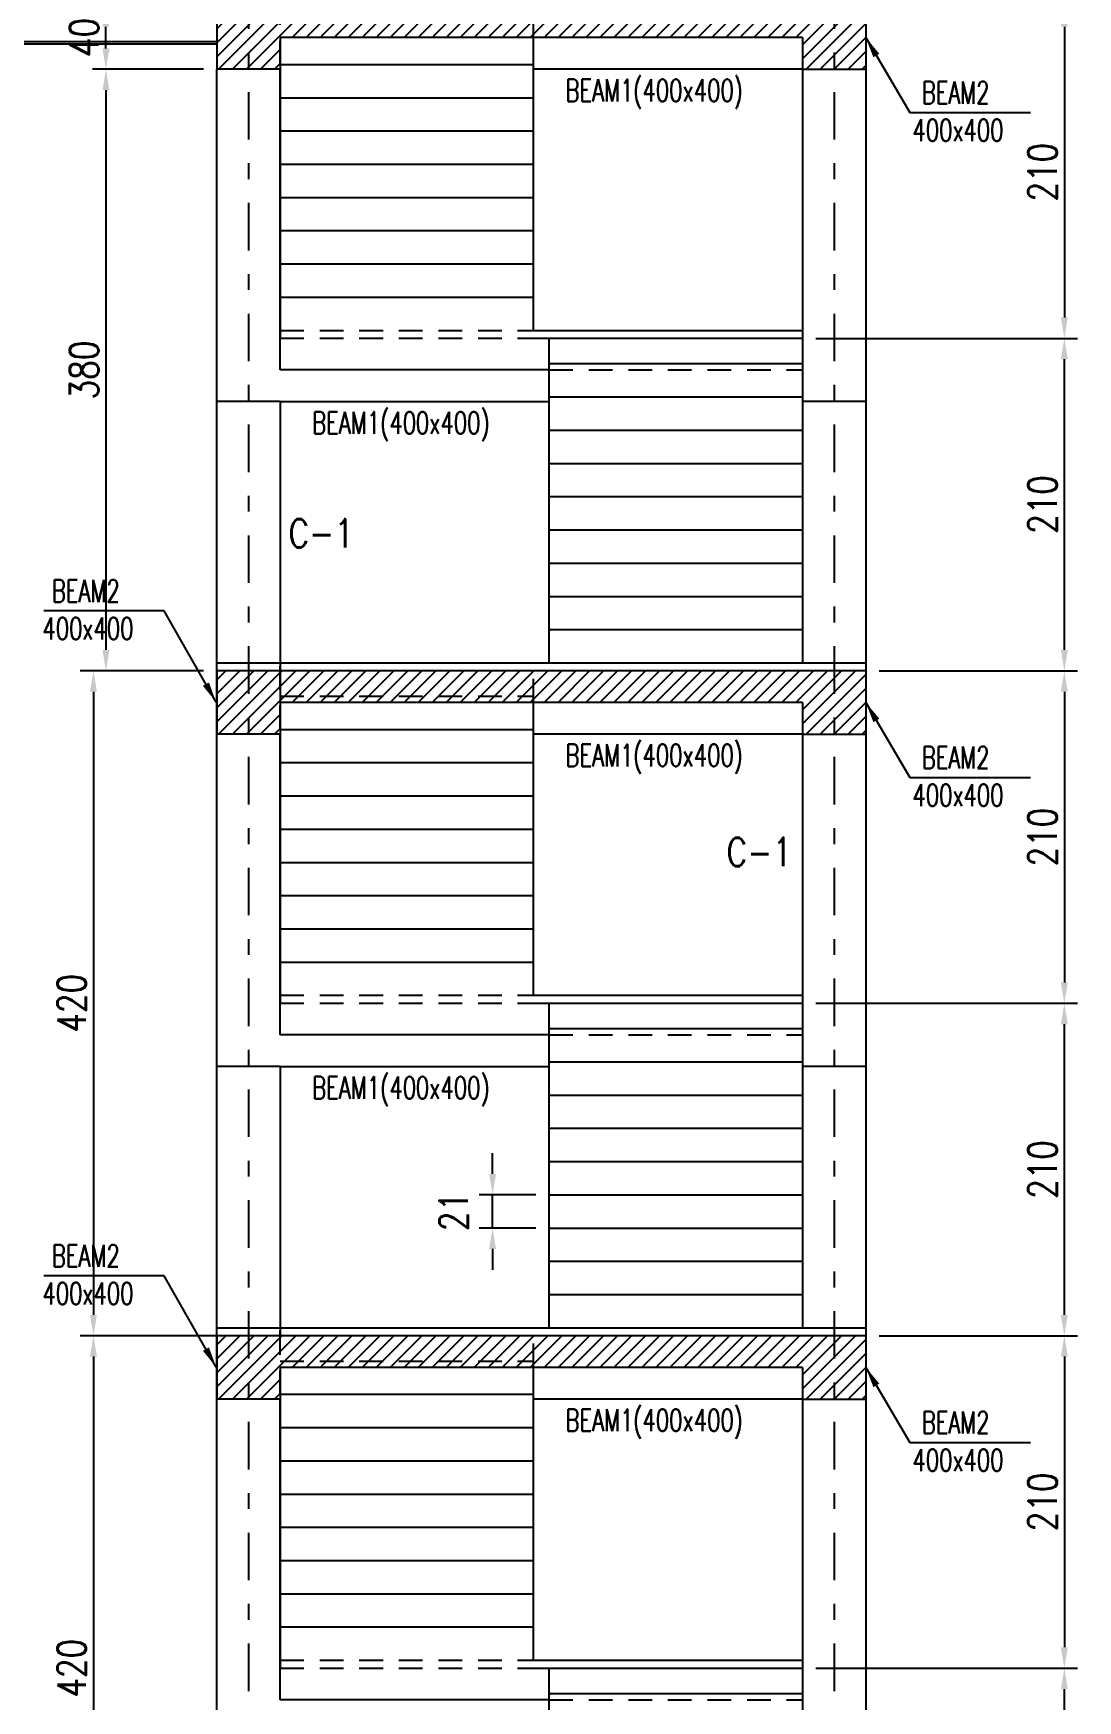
# Model space of a CAD drawing. Extents: x 0 to 9506, y 0 to 789.
# Drawn here: x 9441.71 to 9448.31, y 772.58 to 783.11 of the extents above; entities that cross this region are included whole.
import ezdxf

# ---------------------------------------------------------------- set-up
doc = ezdxf.new("R2010")
doc.units = 0
doc.header["$LTSCALE"] = 3
doc.header["$MEASUREMENT"] = 0
doc.linetypes.add('DASHDOT', pattern=[1, 0.5, -0.25, 0, -0.25])
doc.linetypes.add('HIDDEN', pattern=[0.375, 0.25, -0.125])
doc.layers.get('DEFPOINTS').update_dxf_attribs({"linetype": 'CONTINUOUS'})
for name, color, linetype in [('1', 1, 'CONTINUOUS'), ('1WALL', 3, 'CONTINUOUS'), ('2', 2, 'CONTINUOUS')]:
    doc.layers.add(name, color=color, linetype=linetype)
doc.styles.add('ROMANS', font='ROMANS.shx', dxfattribs={"width": 0.8})
doc.dimstyles.new('100 GHA', dxfattribs={"dimtxt": 0.135, "dimasz": 0.11, "dimexe": 0.06, "dimexo": 0.06, "dimgap": 0.025, "dimtad": 1, "dimdec": 0, "dimlfac": 100, "dimzin": 0, "dimdsep": 46, "dimtxsty": 'ROMANS', "dimcen": 0.5, "dimclrd": 1, "dimclre": 1, "dimclrt": 2, "dimadec": 0, "dimazin": 0, "dimtfac": 1, "dimtdec": 0, "dimtmove": 2, "dimatfit": 3, "dimfxl": 0.15, "dimtolj": 1, "dimtzin": 0, "dimlwd": -1, "dimlwe": -1, "dimarcsym": 0})

# ---------------------------------------------------------------- blocks, each defined once
blk = doc.blocks.new('*D144')
at = {"layer": '1WALL', "color": 1, "transparency": 16777216}
for p, q in [((9442.786, 783.287), (9442.085, 783.287)), ((9442.169, 783.019), (9442.169, 783.155)), ((9442.786, 782.887), (9442.085, 782.887))]:
    blk.add_line(p, q, dxfattribs=at)
for points in [[(9442.147, 783.155), (9442.191, 783.155), (9442.169, 783.287)], [(9442.147, 783.019), (9442.191, 783.019), (9442.169, 782.887)]]:
    blk.add_solid(points, dxfattribs=at)
at = {"layer": 'DEFPOINTS', "color": 0, "transparency": 16777216}
for p in [(9442.169, 783.287), (9442.87, 783.287), (9442.87, 782.887)]:
    blk.add_point(p, dxfattribs=at)
at = {"layer": '1WALL', "color": 2, "transparency": 16777216, "insert": (9442.031, 783.087), "char_height": 0.18, "attachment_point": 5, "rotation": 90, "style": 'ROMANS'}
blk.add_mtext('\\A1;40', dxfattribs=at)
blk = doc.blocks.new('*D263')
at = {"layer": '1WALL', "color": 1, "transparency": 16777216}
for p, q in [((9447.054, 783.287), (9448.309, 783.287)), ((9448.225, 783.155), (9448.225, 781.319)), ((9446.654, 781.187), (9448.309, 781.187))]:
    blk.add_line(p, q, dxfattribs=at)
for points in [[(9448.203, 783.155), (9448.247, 783.155), (9448.225, 783.287)], [(9448.203, 781.319), (9448.247, 781.319), (9448.225, 781.187)]]:
    blk.add_solid(points, dxfattribs=at)
at = {"layer": 'DEFPOINTS', "color": 0, "transparency": 16777216}
for p in [(9446.97, 783.287), (9446.57, 781.187), (9448.225, 781.187)]:
    blk.add_point(p, dxfattribs=at)
at = {"layer": '1WALL', "color": 2, "transparency": 16777216, "insert": (9448.087, 782.237), "char_height": 0.18, "attachment_point": 5, "rotation": 90, "style": 'ROMANS'}
blk.add_mtext('\\A1;210', dxfattribs=at)
blk = doc.blocks.new('*D264')
at = {"layer": '1WALL', "color": 1, "transparency": 16777216}
for p, q in [((9446.654, 781.187), (9448.309, 781.187)), ((9448.225, 779.219), (9448.225, 781.055)), ((9447.054, 779.087), (9448.309, 779.087))]:
    blk.add_line(p, q, dxfattribs=at)
for points in [[(9448.203, 781.055), (9448.247, 781.055), (9448.225, 781.187)], [(9448.203, 779.219), (9448.247, 779.219), (9448.225, 779.087)]]:
    blk.add_solid(points, dxfattribs=at)
at = {"layer": 'DEFPOINTS', "color": 0, "transparency": 16777216}
for p in [(9446.57, 781.187), (9448.225, 781.187), (9446.97, 779.087)]:
    blk.add_point(p, dxfattribs=at)
at = {"layer": '1WALL', "color": 2, "transparency": 16777216, "insert": (9448.087, 780.137), "char_height": 0.18, "attachment_point": 5, "rotation": 90, "style": 'ROMANS'}
blk.add_mtext('\\A1;210', dxfattribs=at)
blk = doc.blocks.new('*D265')
at = {"layer": '1WALL', "color": 1, "transparency": 16777216}
for p, q in [((9446.654, 776.987), (9448.309, 776.987)), ((9448.225, 775.019), (9448.225, 776.855)), ((9447.054, 774.887), (9448.309, 774.887))]:
    blk.add_line(p, q, dxfattribs=at)
for points in [[(9448.203, 776.855), (9448.247, 776.855), (9448.225, 776.987)], [(9448.203, 775.019), (9448.247, 775.019), (9448.225, 774.887)]]:
    blk.add_solid(points, dxfattribs=at)
at = {"layer": 'DEFPOINTS', "color": 0, "transparency": 16777216}
for p in [(9446.57, 776.987), (9448.225, 776.987), (9446.97, 774.887)]:
    blk.add_point(p, dxfattribs=at)
at = {"layer": '1WALL', "color": 2, "transparency": 16777216, "insert": (9448.087, 775.937), "char_height": 0.18, "attachment_point": 5, "rotation": 90, "style": 'ROMANS'}
blk.add_mtext('\\A1;210', dxfattribs=at)
blk = doc.blocks.new('*D266')
at = {"layer": '1WALL', "color": 1, "transparency": 16777216}
for p, q in [((9447.054, 779.087), (9448.309, 779.087)), ((9448.225, 778.955), (9448.225, 777.119)), ((9446.654, 776.987), (9448.309, 776.987))]:
    blk.add_line(p, q, dxfattribs=at)
for points in [[(9448.203, 778.955), (9448.247, 778.955), (9448.225, 779.087)], [(9448.203, 777.119), (9448.247, 777.119), (9448.225, 776.987)]]:
    blk.add_solid(points, dxfattribs=at)
at = {"layer": 'DEFPOINTS', "color": 0, "transparency": 16777216}
for p in [(9446.97, 779.087), (9446.57, 776.987), (9448.225, 776.987)]:
    blk.add_point(p, dxfattribs=at)
at = {"layer": '1WALL', "color": 2, "transparency": 16777216, "insert": (9448.087, 778.037), "char_height": 0.18, "attachment_point": 5, "rotation": 90, "style": 'ROMANS'}
blk.add_mtext('\\A1;210', dxfattribs=at)
blk = doc.blocks.new('*D267')
at = {"layer": '1WALL', "color": 1, "transparency": 16777216}
for p, q in [((9447.054, 774.887), (9448.309, 774.887)), ((9448.225, 774.755), (9448.225, 772.919)), ((9446.654, 772.787), (9448.309, 772.787))]:
    blk.add_line(p, q, dxfattribs=at)
for points in [[(9448.203, 774.755), (9448.247, 774.755), (9448.225, 774.887)], [(9448.203, 772.919), (9448.247, 772.919), (9448.225, 772.787)]]:
    blk.add_solid(points, dxfattribs=at)
at = {"layer": 'DEFPOINTS', "color": 0, "transparency": 16777216}
for p in [(9446.97, 774.887), (9446.57, 772.787), (9448.225, 772.787)]:
    blk.add_point(p, dxfattribs=at)
at = {"layer": '1WALL', "color": 2, "transparency": 16777216, "insert": (9448.087, 773.837), "char_height": 0.18, "attachment_point": 5, "rotation": 90, "style": 'ROMANS'}
blk.add_mtext('\\A1;210', dxfattribs=at)
blk = doc.blocks.new('*D268')
at = {"layer": '1WALL', "color": 1, "transparency": 16777216}
for p, q in [((9446.654, 772.787), (9448.309, 772.787)), ((9448.225, 770.819), (9448.225, 772.655)), ((9447.054, 770.687), (9448.309, 770.687))]:
    blk.add_line(p, q, dxfattribs=at)
for points in [[(9448.203, 772.655), (9448.247, 772.655), (9448.225, 772.787)], [(9448.203, 770.819), (9448.247, 770.819), (9448.225, 770.687)]]:
    blk.add_solid(points, dxfattribs=at)
at = {"layer": 'DEFPOINTS', "color": 0, "transparency": 16777216}
for p in [(9446.57, 772.787), (9448.225, 772.787), (9446.97, 770.687)]:
    blk.add_point(p, dxfattribs=at)
at = {"layer": '1WALL', "color": 2, "transparency": 16777216, "insert": (9448.087, 771.737), "char_height": 0.18, "attachment_point": 5, "rotation": 90, "style": 'ROMANS'}
blk.add_mtext('\\A1;210', dxfattribs=at)
blk = doc.blocks.new('*D271')
at = {"layer": '1WALL', "color": 1, "transparency": 16777216}
for p, q in [((9442.986, 774.887), (9442.006, 774.887)), ((9442.09, 774.755), (9442.09, 770.819)), ((9442.702, 770.687), (9442.006, 770.687))]:
    blk.add_line(p, q, dxfattribs=at)
for points in [[(9442.068, 774.755), (9442.112, 774.755), (9442.09, 774.887)], [(9442.068, 770.819), (9442.112, 770.819), (9442.09, 770.687)]]:
    blk.add_solid(points, dxfattribs=at)
at = {"layer": 'DEFPOINTS', "color": 0, "transparency": 16777216}
for p in [(9443.07, 774.887), (9442.09, 770.687), (9442.786, 770.687)]:
    blk.add_point(p, dxfattribs=at)
at = {"layer": '1WALL', "color": 2, "transparency": 16777216, "insert": (9441.952, 772.787), "char_height": 0.18, "attachment_point": 5, "rotation": 90, "style": 'ROMANS'}
blk.add_mtext('\\A1;420', dxfattribs=at)
blk = doc.blocks.new('*D272')
at = {"layer": '1WALL', "color": 1, "transparency": 16777216}
for p, q in [((9442.786, 779.087), (9442.006, 779.087)), ((9442.09, 778.955), (9442.09, 775.019)), ((9442.412, 774.887), (9442.006, 774.887))]:
    blk.add_line(p, q, dxfattribs=at)
for points in [[(9442.068, 778.955), (9442.112, 778.955), (9442.09, 779.087)], [(9442.068, 775.019), (9442.112, 775.019), (9442.09, 774.887)]]:
    blk.add_solid(points, dxfattribs=at)
at = {"layer": 'DEFPOINTS', "color": 0, "transparency": 16777216}
for p in [(9442.87, 779.087), (9442.09, 774.887), (9442.496, 774.887)]:
    blk.add_point(p, dxfattribs=at)
at = {"layer": '1WALL', "color": 2, "transparency": 16777216, "insert": (9441.952, 776.987), "char_height": 0.18, "attachment_point": 5, "rotation": 90, "style": 'ROMANS'}
blk.add_mtext('\\A1;420', dxfattribs=at)
blk = doc.blocks.new('*D273')
at = {"layer": '1WALL', "color": 1, "transparency": 16777216}
for p, q in [((9442.702, 782.887), (9442.085, 782.887)), ((9442.169, 782.755), (9442.169, 779.219)), ((9442.702, 779.087), (9442.085, 779.087))]:
    blk.add_line(p, q, dxfattribs=at)
for points in [[(9442.147, 782.755), (9442.191, 782.755), (9442.169, 782.887)], [(9442.147, 779.219), (9442.191, 779.219), (9442.169, 779.087)]]:
    blk.add_solid(points, dxfattribs=at)
at = {"layer": 'DEFPOINTS', "color": 0, "transparency": 16777216}
for p in [(9442.786, 782.887), (9442.169, 779.087), (9442.786, 779.087)]:
    blk.add_point(p, dxfattribs=at)
at = {"layer": '1WALL', "color": 2, "transparency": 16777216, "insert": (9442.031, 780.987), "char_height": 0.18, "attachment_point": 5, "rotation": 90, "style": 'ROMANS'}
blk.add_mtext('\\A1;380', dxfattribs=at)
blk = doc.blocks.new('*D404')
at = {"layer": '1WALL', "color": 1, "transparency": 16777216}
for p, q in [((9444.612, 775.909), (9444.612, 776.041)), ((9444.886, 775.777), (9444.528, 775.777)), ((9444.612, 775.567), (9444.612, 775.777)), ((9444.886, 775.567), (9444.528, 775.567)), ((9444.612, 775.435), (9444.612, 775.303))]:
    blk.add_line(p, q, dxfattribs=at)
for points in [[(9444.59, 775.909), (9444.634, 775.909), (9444.612, 775.777)], [(9444.59, 775.435), (9444.634, 775.435), (9444.612, 775.567)]]:
    blk.add_solid(points, dxfattribs=at)
at = {"layer": 'DEFPOINTS', "color": 0, "transparency": 16777216}
for p in [(9444.612, 775.777), (9444.97, 775.777), (9444.97, 775.567)]:
    blk.add_point(p, dxfattribs=at)
at = {"layer": '1WALL', "color": 2, "transparency": 16777216, "insert": (9444.366, 775.672), "char_height": 0.18, "attachment_point": 5, "rotation": 90, "style": 'ROMANS'}
blk.add_mtext('\\A1;21', dxfattribs=at)

msp = doc.modelspace()

# ---------------------------------------------------------------- hatches: boundary and pattern name
at = {"layer": '1WALL'}
h = msp.add_hatch(dxfattribs=at)
h.set_pattern_fill('ANSI31', color=1, scale=0.5, style=0)
h.set_pattern_definition([(45, (-304.651065, 47.51955), (-0.04419417382, 0.04419417382), [])])
h.paths.add_polyline_path([(9446.9701, 783.2873), (9446.7701, 783.2873), (9446.7701, 782.8873), (9446.9701, 782.8873)])
h.paths.add_polyline_path([(9444.8701, 783.2873), (9444.8701, 783.0873), (9446.5701, 783.0873), (9446.5701, 782.8873), (9446.7701, 782.8873), (9446.7701, 783.2873)])
h.paths.add_polyline_path([(9443.2701, 783.2873), (9443.2701, 783.1273), (9444.8701, 783.1273), (9444.8701, 783.2873)])
h.paths.add_polyline_path([(9443.2701, 783.1273), (9443.2701, 783.0873), (9444.8701, 783.0873), (9444.8701, 783.1273)])
h.paths.add_polyline_path([(9443.2701, 783.0873), (9443.2701, 783.2873), (9443.0701, 783.2873), (9443.0701, 782.8873), (9443.2701, 782.8873)])
h.paths.add_polyline_path([(9442.8701, 782.8873), (9443.0701, 782.8873), (9443.0701, 783.2873), (9442.8701, 783.2873)])
h = msp.add_hatch(dxfattribs=at)
h.set_pattern_fill('ANSI31', color=1, scale=0.5, style=0)
h.set_pattern_definition([(45, (-304.651065, 43.31955), (-0.04419417382, 0.04419417382), [])])
h.paths.add_polyline_path([(9446.9701, 779.0873), (9446.7701, 779.0873), (9446.7701, 778.6873), (9446.9701, 778.6873)])
h.paths.add_polyline_path([(9444.8701, 779.0873), (9444.8701, 778.8873), (9446.5701, 778.8873), (9446.5701, 778.6873), (9446.7701, 778.6873), (9446.7701, 779.0873)])
h.paths.add_polyline_path([(9443.2701, 779.0873), (9443.2701, 778.9273), (9444.8701, 778.9273), (9444.8701, 779.0873)])
h.paths.add_polyline_path([(9443.2701, 778.9273), (9443.2701, 778.8873), (9444.8701, 778.8873), (9444.8701, 778.9273)])
h.paths.add_polyline_path([(9443.2701, 778.8873), (9443.2701, 779.0873), (9443.0701, 779.0873), (9443.0701, 778.6873), (9443.2701, 778.6873)])
h.paths.add_polyline_path([(9442.8701, 778.6873), (9443.0701, 778.6873), (9443.0701, 779.0873), (9442.8701, 779.0873)])
h = msp.add_hatch(dxfattribs=at)
h.set_pattern_fill('ANSI31', color=1, scale=0.8, style=0)
h.set_pattern_definition([(45, (258.67699, 19.72338), (-0.0707106781, 0.0707106781), [])])
h.paths.add_polyline_path([(9423.8701, 776.879), (9423.4841, 776.879, -1), (9423.4561, 776.879), (9423.2701, 776.879), (9423.2701, 770.1674), (9423.5561, 770.1674, -1), (9423.5841, 770.1674), (9423.8701, 770.1674)])
h.paths.add_polyline_path([(9423.5589, 770.2899, -1), (9423.5813, 770.2899, -1)], flags=16)
h.paths.add_polyline_path([(9423.4589, 776.7565, -1), (9423.4813, 776.7565, -1)], flags=16)
h.paths.add_polyline_path([(9423.2701, 766.0861), (9422.0701, 766.0861), (9422.0701, 765.4073), (9427.4344, 765.4073), (9427.678, 765.6392, -0.4199588), (9427.6787, 765.6591), (9427.6131, 765.7309, -4.7518523), (9427.6167, 765.7392, -0.2104443), (9427.6131, 765.7309), (9427.6787, 765.6591, -0.4084916), (9427.6983, 765.6585), (9427.9415, 765.8899), (9423.8701, 770.1674), (9423.5841, 770.1674, -1), (9423.5561, 770.1674), (9423.2701, 770.1674)])
h.paths.add_polyline_path([(9423.8701, 769.1521), (9426.7883, 766.0861), (9423.8701, 766.0861)], flags=16)
h.paths.add_polyline_path([(9423.5589, 770.0449, -1), (9423.5813, 770.0449, -1)], flags=16)
h.paths.add_polyline_path([(9427.9415, 765.8899), (9427.6983, 765.6585, -0.4199588), (9427.6976, 765.6385), (9427.7633, 765.5667, -4.751915), (9427.7597, 765.5585, -0.2104415), (9427.7633, 765.5667), (9427.6976, 765.6385, -0.4084916), (9427.678, 765.6392), (9427.4344, 765.4073), (9430.6201, 762.0603), (9431.1271, 762.5429)])
h.paths.add_polyline_path([(9430.7842, 762.3915), (9430.7684, 762.4074, 1)], flags=16)
h.paths.add_polyline_path([(9432.2701, 761.6573), (9432.1201, 761.6573), (9432.1201, 760.8573), (9433.6201, 760.8573), (9433.6201, 762.0603), (9433.113, 762.5429)])
h.paths.add_polyline_path([(9433.2986, 762.2183, 1), (9433.2827, 762.2342, 1)], flags=16)
h.paths.add_polyline_path([(9433.113, 762.5429), (9433.3663, 762.3019), (9433.3674, 762.3029, -1), (9433.3871, 762.3227), (9433.4559, 762.3915, -0.1989124), (9433.4526, 762.3994, -5.0273395), (9433.4559, 762.3915), (9433.3871, 762.3227, -1), (9433.3674, 762.3029), (9433.3663, 762.3019), (9433.6201, 762.0603), (9436.8058, 765.4073), (9436.5621, 765.6392, -1), (9436.5418, 765.6585), (9436.2987, 765.8899)])
h.paths.add_polyline_path([(9436.4776, 765.5509, 1), (9436.461, 765.566, 1)], flags=16)
h.paths.add_polyline_path([(9436.2987, 765.8899), (9436.5418, 765.6585, -0.4084916), (9436.5614, 765.6591), (9436.6271, 765.7309, -0.2104443), (9436.6235, 765.7392, -4.7518523), (9436.6271, 765.7309), (9436.5614, 765.6591, -0.4199588), (9436.5621, 765.6392), (9436.8058, 765.4073), (9442.1701, 765.4073), (9442.1701, 766.0861), (9440.9701, 766.0861), (9440.9701, 770.1674), (9440.6841, 770.1674, -1), (9440.6561, 770.1674), (9440.3701, 770.1674)])
h.paths.add_polyline_path([(9440.3701, 769.1521), (9440.3701, 766.0861), (9437.4519, 766.0861)], flags=16)
h.paths.add_polyline_path([(9440.6813, 770.0449, 1), (9440.6589, 770.0449, 1)], flags=16)
h.paths.add_polyline_path([(9440.9701, 774.466), (9440.3701, 774.466), (9440.3701, 770.4573), (9440.9701, 770.4573)])
h.paths.add_polyline_path([(9423.4119, 773.0126), (9423.7282, 773.0126), (9423.7282, 772.7426), (9423.4119, 772.7426)], flags=24)
h.paths.add_polyline_path([(9428.7573, 764.2908), (9428.9913, 764.5135), (9429.1775, 764.318), (9428.9434, 764.0952)], flags=24)
h.paths.add_polyline_path([(9435.2488, 764.5135), (9435.4829, 764.2908), (9435.2967, 764.0952), (9435.0627, 764.318)], flags=24)
h.paths.add_polyline_path([(9440.5119, 773.0126), (9440.8282, 773.0126), (9440.8282, 772.7426), (9440.5119, 772.7426)], flags=24)
h = msp.add_hatch(dxfattribs=at)
h.set_pattern_fill('ANSI31', color=1, scale=0.5, style=0)
h.set_pattern_definition([(45, (-304.651065, 39.11955), (-0.04419417382, 0.04419417382), [])])
h.paths.add_polyline_path([(9446.9701, 774.8873), (9446.7701, 774.8873), (9446.7701, 774.4873), (9446.9701, 774.4873)])
h.paths.add_polyline_path([(9444.8701, 774.8873), (9444.8701, 774.6873), (9446.5701, 774.6873), (9446.5701, 774.4873), (9446.7701, 774.4873), (9446.7701, 774.8873)])
h.paths.add_polyline_path([(9443.2701, 774.8873), (9443.2701, 774.7273), (9444.8701, 774.7273), (9444.8701, 774.8873)])
h.paths.add_polyline_path([(9443.2701, 774.7273), (9443.2701, 774.6873), (9444.8701, 774.6873), (9444.8701, 774.7273)])
h.paths.add_polyline_path([(9443.2701, 774.6873), (9443.2701, 774.8873), (9443.0701, 774.8873), (9443.0701, 774.4873), (9443.2701, 774.4873)])
h.paths.add_polyline_path([(9442.8701, 774.4873), (9443.0701, 774.4873), (9443.0701, 774.8873), (9442.8701, 774.8873)])

# ---------------------------------------------------------------- linework, layer by layer
at = {"layer": '1', "color": 2}
for p, q in [((9440.9701, 783.0623), (9442.8701, 783.0623)), ((9440.9701, 783.0623), (9442.8701, 783.0623)), ((9440.9701, 783.0473), (9442.8701, 783.0473)), ((9440.9701, 783.0473), (9442.8701, 783.0473))]:
    msp.add_line(p, q, dxfattribs=at)
at = {"layer": '1WALL', "color": 1, "linetype": 'DASHDOT', "ltscale": 0.2}
for p, q in [((9443.0701, 787.6427), (9443.0701, 765.4073)), ((9446.7701, 787.6427), (9446.7701, 765.4073))]:
    msp.add_line(p, q, dxfattribs=at)
at = {"layer": '1WALL', "color": 2}
for p, q in [((9446.9701, 786.2873), (9446.9701, 766.0073)), ((9442.8701, 770.6873), (9442.8701, 782.8873)), ((9443.2701, 782.8873), (9443.2701, 781.1873)), ((9443.2701, 782.8873), (9443.2701, 781.1873)), ((9446.5701, 782.8873), (9444.8701, 782.8873)), ((9446.5701, 782.8873), (9446.5701, 779.1373)), ((9444.8701, 781.1873), (9446.5701, 781.1873)), ((9443.2701, 780.7873), (9442.8701, 780.7873)), ((9443.2701, 780.7873), (9444.9701, 780.7873)), ((9443.2701, 780.7873), (9443.2701, 776.9873)), ((9446.9701, 780.7873), (9446.5701, 780.7873)), ((9446.5701, 778.8873), (9446.5701, 774.9373)), ((9443.2701, 778.6873), (9443.2701, 776.9873)), ((9446.5701, 778.6873), (9444.8701, 778.6873)), ((9444.8701, 776.9873), (9446.5701, 776.9873)), ((9443.2701, 776.5873), (9442.8701, 776.5873)), ((9443.2701, 776.5873), (9444.9701, 776.5873)), ((9443.2701, 776.5873), (9443.2701, 774.8873)), ((9446.9701, 776.5873), (9446.5701, 776.5873)), ((9443.2701, 774.6873), (9443.2701, 772.7873)), ((9446.5701, 774.6873), (9446.5701, 770.7373)), ((9443.2701, 774.4873), (9443.2701, 772.7873)), ((9446.5701, 774.4873), (9444.8701, 774.4873)), ((9444.8701, 772.7873), (9446.5701, 772.7873))]:
    msp.add_line(p, q, dxfattribs=at)
at = {"layer": '1WALL', "color": 4}
for p, q in [((9442.8701, 783.2873), (9442.8701, 782.8873)), ((9442.8701, 783.2873), (9442.8701, 782.8873)), ((9446.9701, 783.2873), (9446.9701, 782.8873)), ((9443.2701, 783.0873), (9443.2701, 782.8873)), ((9446.5701, 783.0873), (9443.2701, 783.0873)), ((9446.5701, 783.0873), (9445.0701, 783.0873)), ((9446.5701, 783.0873), (9446.5701, 782.8873)), ((9446.5701, 783.0873), (9446.5701, 782.8873)), ((9443.2701, 782.8873), (9442.8701, 782.8873)), ((9446.5701, 782.8873), (9446.9701, 782.8873)), ((9446.5701, 782.8873), (9446.9701, 782.8873)), ((9442.8701, 779.0873), (9442.8701, 778.6873)), ((9443.2701, 779.0873), (9442.8701, 779.0873)), ((9446.9701, 779.0873), (9442.8701, 779.0873)), ((9446.9701, 779.0873), (9446.9701, 778.6873)), ((9443.2701, 778.8873), (9443.2701, 778.6873)), ((9446.5701, 778.8873), (9443.2701, 778.8873)), ((9446.5701, 778.8873), (9446.5701, 778.6873)), ((9443.2701, 778.6873), (9442.8701, 778.6873)), ((9446.5701, 778.6873), (9446.9701, 778.6873)), ((9442.8701, 774.8873), (9442.8701, 774.4873)), ((9443.2701, 774.8873), (9442.8701, 774.8873)), ((9446.9701, 774.8873), (9442.8701, 774.8873)), ((9446.9701, 774.8873), (9446.9701, 774.4873)), ((9443.2701, 774.6873), (9443.2701, 774.4873)), ((9446.5701, 774.6873), (9443.2701, 774.6873)), ((9446.5701, 774.6873), (9446.5701, 774.4873)), ((9443.2701, 774.4873), (9442.8701, 774.4873)), ((9446.5701, 774.4873), (9446.9701, 774.4873))]:
    msp.add_line(p, q, dxfattribs=at)
at = {"layer": '1WALL'}
for p, q in [((9444.8701, 781.2373), (9444.8701, 783.0873)), ((9443.2701, 780.9873), (9443.2701, 782.8873)), ((9444.9701, 779.1373), (9444.9701, 781.1873)), ((9444.9701, 780.9873), (9443.2701, 780.9873)), ((9444.8701, 777.0373), (9444.8701, 778.8873)), ((9443.2701, 776.7873), (9443.2701, 778.6873)), ((9444.9701, 774.9373), (9444.9701, 776.9873)), ((9444.9701, 776.7873), (9443.2701, 776.7873)), ((9444.8701, 772.8373), (9444.8701, 774.6873)), ((9443.2701, 772.5873), (9443.2701, 774.4873)), ((9444.9701, 770.7373), (9444.9701, 772.7873)), ((9444.9701, 772.5873), (9443.2701, 772.5873))]:
    msp.add_line(p, q, dxfattribs=at)
at = {"layer": '1WALL', "color": 1}
for p, q in [((9443.2701, 782.9173), (9444.8701, 782.9173)), ((9443.2701, 782.7073), (9444.8701, 782.7073)), ((9443.2701, 782.4973), (9444.8701, 782.4973)), ((9443.2701, 782.2873), (9444.8701, 782.2873)), ((9443.2701, 782.0773), (9444.8701, 782.0773)), ((9443.2701, 781.8673), (9444.8701, 781.8673)), ((9443.2701, 781.6573), (9444.8701, 781.6573)), ((9443.2701, 781.4473), (9444.8701, 781.4473)), ((9444.8701, 781.2373), (9446.5701, 781.2373)), ((9444.9701, 781.0273), (9446.5701, 781.0273)), ((9444.9701, 780.8173), (9446.5701, 780.8173)), ((9444.9701, 780.6073), (9446.5701, 780.6073)), ((9444.9701, 780.3973), (9446.5701, 780.3973)), ((9444.9701, 780.1873), (9446.5701, 780.1873)), ((9444.9701, 779.9773), (9446.5701, 779.9773)), ((9444.9701, 779.7673), (9446.5701, 779.7673)), ((9444.9701, 779.5573), (9446.5701, 779.5573)), ((9444.9701, 779.5573), (9446.5701, 779.5573)), ((9444.9701, 779.3473), (9446.5701, 779.3473)), ((9442.8701, 779.1373), (9446.9701, 779.1373)), ((9443.2701, 778.7173), (9444.8701, 778.7173)), ((9443.2701, 778.5073), (9444.8701, 778.5073)), ((9443.2701, 778.2973), (9444.8701, 778.2973)), ((9443.2701, 778.0873), (9444.8701, 778.0873)), ((9443.2701, 777.8773), (9444.8701, 777.8773)), ((9443.2701, 777.6673), (9444.8701, 777.6673)), ((9443.2701, 777.4573), (9444.8701, 777.4573)), ((9443.2701, 777.2473), (9444.8701, 777.2473)), ((9444.8701, 777.0373), (9446.5701, 777.0373)), ((9444.9701, 776.8273), (9446.5701, 776.8273)), ((9444.9701, 776.6173), (9446.5701, 776.6173)), ((9444.9701, 776.4073), (9446.5701, 776.4073)), ((9444.9701, 776.1973), (9446.5701, 776.1973)), ((9444.9701, 775.9873), (9446.5701, 775.9873)), ((9444.9701, 775.7773), (9446.5701, 775.7773)), ((9444.9701, 775.5673), (9446.5701, 775.5673)), ((9444.9701, 775.3573), (9446.5701, 775.3573)), ((9444.9701, 775.3573), (9446.5701, 775.3573)), ((9444.9701, 775.1473), (9446.5701, 775.1473)), ((9442.8701, 774.9373), (9446.9701, 774.9373)), ((9443.2701, 774.5173), (9444.8701, 774.5173)), ((9443.2701, 774.3073), (9444.8701, 774.3073)), ((9443.2701, 774.0973), (9444.8701, 774.0973)), ((9443.2701, 773.8873), (9444.8701, 773.8873)), ((9443.2701, 773.6773), (9444.8701, 773.6773)), ((9443.2701, 773.4673), (9444.8701, 773.4673)), ((9443.2701, 773.2573), (9444.8701, 773.2573)), ((9443.2701, 773.0473), (9444.8701, 773.0473)), ((9444.8701, 772.8373), (9446.5701, 772.8373)), ((9444.9701, 772.6273), (9446.5701, 772.6273))]:
    msp.add_line(p, q, dxfattribs=at)
at = {"layer": '2', "color": 1, "linetype": 'HIDDEN', "ltscale": 0.2}
for p, q in [((9443.2701, 782.9173), (9443.2701, 783.3373)), ((9444.8701, 783.0873), (9444.8701, 783.3373)), ((9443.2701, 781.2373), (9444.8701, 781.2373)), ((9443.2701, 778.7173), (9443.2701, 779.1373)), ((9444.8701, 778.8873), (9444.8701, 779.1373)), ((9443.2701, 778.9273), (9444.8701, 778.9273)), ((9443.2701, 777.0373), (9444.8701, 777.0373)), ((9443.2701, 774.5173), (9443.2701, 774.9373)), ((9444.8701, 774.6873), (9444.8701, 774.9373)), ((9443.2701, 774.7273), (9444.8701, 774.7273)), ((9443.2701, 772.8373), (9444.8701, 772.8373))]:
    msp.add_line(p, q, dxfattribs=at)
at = {"layer": '2', "linetype": 'HIDDEN', "ltscale": 0.2}
for p, q in [((9443.2701, 781.1873), (9444.8701, 781.1873)), ((9444.9701, 780.9873), (9446.5701, 780.9873)), ((9444.9701, 780.9873), (9446.5701, 780.9873)), ((9444.9701, 780.9873), (9446.5701, 780.9873)), ((9443.2701, 776.9873), (9444.8701, 776.9873)), ((9444.9701, 776.7873), (9446.5701, 776.7873)), ((9444.9701, 776.7873), (9446.5701, 776.7873)), ((9443.2701, 772.7873), (9444.8701, 772.7873)), ((9444.9701, 772.5873), (9446.5701, 772.5873))]:
    msp.add_line(p, q, dxfattribs=at)

# ---------------------------------------------------------------- texts
at = {"layer": '1WALL', "color": 3, "style": 'ROMANS', "width": 0.7}
for s, p in [('BEAM1(400x400)', (9445.073, 782.6835)), ('BEAM2', (9447.3241, 782.6693)), ('400x400', (9447.2655, 782.4316)), ('BEAM1(400x400)', (9443.473, 780.5835)), ('BEAM2', (9441.8278, 779.5217)), ('400x400', (9441.7678, 779.2841)), ('BEAM1(400x400)', (9445.073, 778.4835)), ('BEAM2', (9447.3241, 778.4693)), ('400x400', (9447.2655, 778.2316)), ('BEAM1(400x400)', (9443.473, 776.3835)), ('BEAM2', (9441.8278, 775.3217)), ('400x400', (9441.7678, 775.0841)), ('BEAM1(400x400)', (9445.073, 774.2835)), ('BEAM2', (9447.3241, 774.2693)), ('400x400', (9447.2655, 774.0316))]:
    msp.add_text(s, height=0.14, dxfattribs=at).set_placement(p)
at = {"layer": '1WALL', "color": 3, "char_height": 0.18, "attachment_point": 5, "style": 'ROMANS'}
for insert in [(9443.5293, 779.956), (9446.2977, 777.9421)]:
    msp.add_mtext('C-1', dxfattribs=dict(at, insert=insert))

# ---------------------------------------------------------------- dimensions: what is measured, and where the dimension line sits
at = {"layer": '1WALL'}
for base, p1, p2, angle, picture, middle in [((9442.1692, 783.2873), (9442.8701, 782.8873), (9442.8701, 783.2873), 90, '*D144', (9442.0312, 783.0873)), ((9448.2252, 781.1873), (9446.9701, 783.2873), (9446.5701, 781.1873), 90, '*D263', (9448.0872, 782.2373)), ((9442.1692, 779.0873), (9442.7861, 782.8873), (9442.7861, 779.0873), 90, '*D273', (9442.0312, 780.9873)), ((9448.2252, 781.1873), (9446.9701, 779.0873), (9446.5701, 781.1873), 270, '*D264', (9448.0872, 780.1373)), ((9442.0903, 774.8873), (9442.8701, 779.0873), (9442.4962, 774.8873), 90, '*D272', (9441.9523, 776.9873)), ((9448.2252, 776.9873), (9446.9701, 779.0873), (9446.5701, 776.9873), 90, '*D266', (9448.0872, 778.0373)), ((9448.2252, 776.9873), (9446.9701, 774.8873), (9446.5701, 776.9873), 270, '*D265', (9448.0872, 775.9373)), ((9444.6123, 775.7773), (9444.9701, 775.5673), (9444.9701, 775.7773), 90, '*D404', (9444.3663, 775.6723)), ((9442.0903, 770.6873), (9443.0701, 774.8873), (9442.7861, 770.6873), 90, '*D271', (9441.9523, 772.7873)), ((9448.2252, 772.7873), (9446.9701, 774.8873), (9446.5701, 772.7873), 90, '*D267', (9448.0872, 773.8373)), ((9448.2252, 772.7873), (9446.9701, 770.6873), (9446.5701, 772.7873), 270, '*D268', (9448.0872, 771.7373))]:
    dim = msp.add_linear_dim(base=base, p1=p1, p2=p2, angle=angle, dimstyle='100 GHA', override={"dimscale": 1.2, "dimtxt": 0.15, "dimexe": 0.07, "dimexo": 0.07, "dimgap": 0.04, "dimzin": 12, "dimadec": 1, "dimazin": 3, "dimfxl": 0.5}, dxfattribs=at)
    dim.commit()
    dim.dimension.update_dxf_attribs({"geometry": picture, "text_midpoint": middle})

# ---------------------------------------------------------------- leaders
for points in [[(9446.9701, 783.0873), (9447.2492, 782.6133), (9448.0113, 782.6133)], [(9442.866, 778.888), (9442.5376, 779.4658), (9441.7755, 779.4658)], [(9446.9701, 778.8873), (9447.2492, 778.4133), (9448.0113, 778.4133)], [(9442.866, 774.688), (9442.5376, 775.2658), (9441.7755, 775.2658)], [(9446.9701, 774.6873), (9447.2492, 774.2133), (9448.0113, 774.2133)]]:
    msp.add_leader(points, dimstyle='100 GHA', override={"dimscale": 1.2, "dimtxt": 0.15, "dimexe": 0.07, "dimexo": 0.07, "dimgap": 0.04, "dimtad": 0, "dimzin": 12, "dimadec": 1, "dimazin": 3, "dimfxl": 0.5}, dxfattribs=at)

doc.saveas('drawing.dxf')
